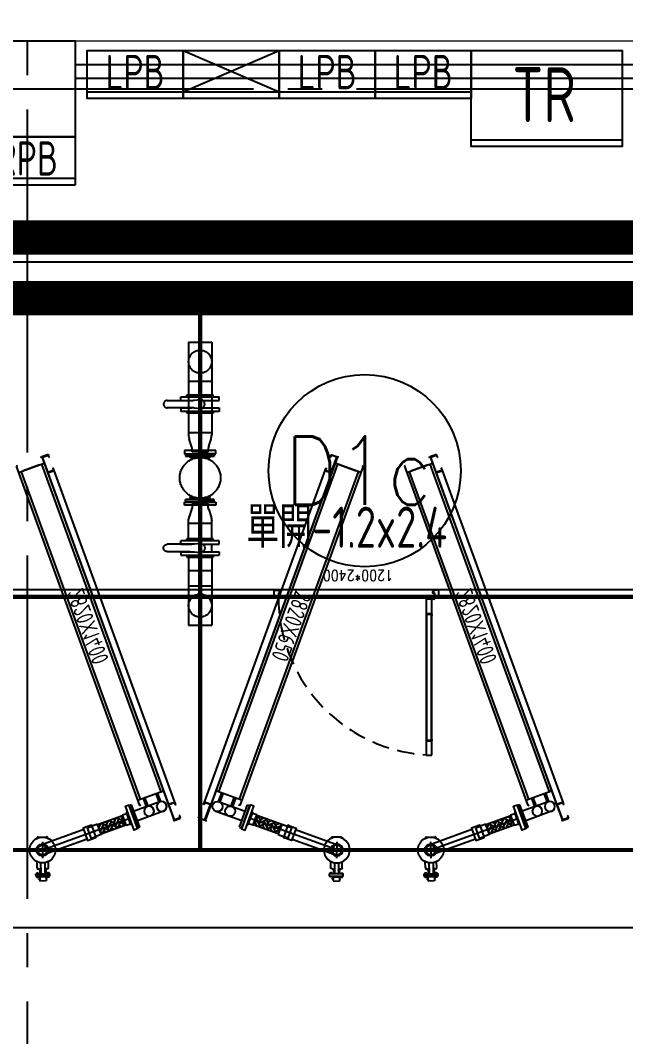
# Model space of a CAD drawing. Extents: x -18489 to 195597, y -1599 to 112111.
# Drawn here: x 6835 to 7276, y 8309 to 9050 of the extents above; entities that cross this region are included whole.
import ezdxf
from ezdxf.enums import TextEntityAlignment as Align

# ---------------------------------------------------------------- set-up
doc = ezdxf.new("R2010")
doc.units = 0
doc.header["$LTSCALE"] = 100
for name, pattern in [('188K-SM-03-F10-ARCH-PA-Y2257103$0$AP5A-SM-03-F20-ARCH-PA-Y2230801+Y2230803$0$ALL-PA-TXT-Y2221201$0$DASHED', [19.05, 12.7, -6.35]), ('188K-SM-07-F10-MECH-CR PIPE-Y2257103$0$XFM1Q20-200k$0$CENTER', [2, 1.25, -0.25, 0.25, -0.25]), ('X-S-FAB-L10$0$COL-CEN-LIN', [3.25, 2.5, -0.25, 0.25, -0.25])]:
    doc.linetypes.add(name, pattern=pattern)
for name, color, linetype in [('188K-SM-03-F10-ARCH-PA-Y2257103$0$K-0-Door-TXT', 53, 'Continuous'), ('188K-SM-03-F10-ARCH-PA-Y2257103$0$K-AREA', 53, 'Continuous'), ('188K-SM-03-F10-ARCH-PA-Y2257103$0$K-Door', 53, 'Continuous'), ('188K-SM-03-F10-ARCH-PA-Y2257103$0$K-P1S-4.2-單抗', 53, 'Continuous'), ('188K-SM-03-F10-ARCH-PA-Y2257103$0$K-TXT', 53, 'Continuous'), ('188K-SM-03-F10-ARCH-PA-Y2257103$0$K-岩棉 2hr 7.5-非抗', 53, 'Continuous'), ('188K-SM-03-F10-ELEC-EQ-Y2257103$0$X-F-L30-E-PPB-EQ-200K$0$E-LAY-EQPM', 150, 'Continuous'), ('188K-SM-03-F10-ELEC-EQ-Y2257103$0$X-F-L30-E-PPB-EQ-200K$0$E-LAY-TXT', 3, 'Continuous'), ('188K-SM-03-F10-ELEC-EQ-Y2257103$0$X-F-L30-E-PPB-EQ-200K$0$E-XTR-PNL', 150, 'Continuous'), ('188K-SM-07-F10-MECH-CR PIPE-Y2257103$0$00_AC_CHS_12℃', 4, 'Continuous'), ('188K-SM-07-F10-MECH-CR PIPE-Y2257103$0$00_AC_CHS_20℃', 3, 'Continuous'), ('188K-SM-07-F10-MECH-CR PIPE-Y2257103$0$00_DCC', 7, 'Continuous'), ('188K-SM-07-F10-MECH-CR PIPE-Y2257103$0$00_閥站分組', 1, 'Continuous'), ('X-S-FAB-L10$0$0-DIM-TXT', 8, 'Continuous'), ('X-S-FAB-L10$0$A-WALL-IN', 8, 'Continuous'), ('X-S-FAB-L10$0$BLOCK', 8, 'Continuous'), ('X-S-FAB-L10$0$CCL', 8, 'X-S-FAB-L10$0$COL-CEN-LIN'), ('X-S-FAB-L10$0$COL-S', 8, 'Continuous')]:
    doc.layers.add(name, color=color, linetype=linetype)
doc.styles.add('188K-SM-03-F10-ARCH-PA-Y2257103$0$AA-TXT', font='isocp.shx', dxfattribs={"width": 0.8, "bigfont": 'chineset.shx'})
doc.styles.add('188K-SM-03-F10-ARCH-PA-Y2257103$0$AP5A-SM-03-F20-ARCH-PA-Y2230801+Y2230803$0$ALL-PA-TXT-Y2221201$0$Standard', font='txt.shx', dxfattribs={"bigfont": 'chineset.shx'})
doc.styles.add('188K-SM-03-F10-ARCH-PA-Y2257103$0$Standard', font='txt.shx', dxfattribs={"bigfont": 'chineset.shx'})
doc.styles.add('188K-SM-03-F10-ELEC-EQ-Y2257103$0$X-F-L30-E-PPB-EQ-200K$0$aa-txt', font='isocp.shx', dxfattribs={"width": 0.8, "bigfont": 'china.shx'})
doc.styles.add('188K-SM-07-F10-MECH-CR PIPE-Y2257103$0$XFM1Q20-200k$0$aa-txt', font='isocp.shx', dxfattribs={"bigfont": 'chineset.shx'})
doc.styles.add('X-S-FAB-L10$0$CHINA', font='simplex.shx', dxfattribs={"width": 0.75, "bigfont": 'chineset.shx'})
doc.styles.add('X-S-FAB-L10$0$Standard', font='', dxfattribs={"width": 0.8})
doc.styles.add('X-S-FAB-L10$0$TG_NOTE_TEXT', font='simplex.shx', dxfattribs={"width": 0.75, "bigfont": 'chineset.shx'})
doc.styles.get('X-S-FAB-L10$0$Standard').set_extended_font_data('Microsoft JhengHei')

# ---------------------------------------------------------------- blocks, each defined once
blk = doc.blocks.new('X-S-FAB-L10$0$FAB2-L05')
at = {"layer": 'X-S-FAB-L10$0$CCL'}
for p, q in [((-19320, 11005), (-19320, 0)), ((-26880, 9720), (1210, 9720))]:
    blk.add_line(p, q, dxfattribs=at)
at = {"layer": 'X-S-FAB-L10$0$COL-S'}
blk.add_lwpolyline([(-19355, 9755), (-19285, 9755), (-19285, 9685), (-19355, 9685)], close=True, dxfattribs=at)
blk = doc.blocks.new('X-S-FAB-L10')
at = {"layer": 'X-S-FAB-L10$0$A-WALL-IN', "lineweight": 0}
blk.add_line((6875, 9035), (7495, 9035), dxfattribs=at)
at = {"layer": 'X-S-FAB-L10$0$COL-S'}
for p, q in [((6805, 9035), (6875, 9035)), ((6875, 9035), (6875, 8965)), ((6875, 8965), (6805, 8965))]:
    blk.add_line(p, q, dxfattribs=at)
at = {"layer": 'X-S-FAB-L10$0$BLOCK'}
blk.add_blockref('X-S-FAB-L10$0$FAB2-L05', (26160, -720), dxfattribs=at)
at = {"style": 'X-S-FAB-L10$0$TG_NOTE_TEXT', "width": 0.5, "flags": 1}
for p in [(7463.301, 9020), (18268.251, 8649), (11197.77, 4800.167), (16485.801, 4800.167), (25420.27, 2635), (13360, 320.001, 0), (7463.301, -33.333)]:
    blk.add_attdef('WH', text='', height=20, dxfattribs=at).set_placement(p, align=Align.BOTTOM_LEFT)
at = {"width": 0.5}
for style, p in [('X-S-FAB-L10$0$TG_NOTE_TEXT', (7585, 9020)), ('X-S-FAB-L10$0$TG_NOTE_TEXT', (18389.95, 8649)), ('X-S-FAB-L10$0$TG_NOTE_TEXT', (11117.5, 4813.5)), ('X-S-FAB-L10$0$TG_NOTE_TEXT', (16607.5, 4813.5)), ('X-S-FAB-L10$0$TG_NOTE_TEXT', (25350, 2635)), ('X-S-FAB-L10$0$Standard', (13129.375, 325.001, 0)), ('X-S-FAB-L10$0$TG_NOTE_TEXT', (7585, -20))]:
    blk.add_attdef('DESC', text='', height=10, dxfattribs=dict(at, style=style)).set_placement(p, align=Align.BOTTOM_LEFT)
for tag, style, p in [('TYPE', 'X-S-FAB-L10$0$TG_NOTE_TEXT', (7619.286, 9020)), ('NO', 'X-S-FAB-L10$0$TG_NOTE_TEXT', (7650.095, 9020)), ('TYPE', 'X-S-FAB-L10$0$TG_NOTE_TEXT', (18424.236, 8649)), ('NO', 'X-S-FAB-L10$0$TG_NOTE_TEXT', (18455.045, 8649)), ('NO', 'X-S-FAB-L10$0$TG_NOTE_TEXT', (11088.595, 4813.5)), ('TYPE', 'X-S-FAB-L10$0$TG_NOTE_TEXT', (11151.786, 4813.5)), ('TYPE', 'X-S-FAB-L10$0$TG_NOTE_TEXT', (16641.786, 4813.5)), ('NO', 'X-S-FAB-L10$0$TG_NOTE_TEXT', (16672.595, 4813.5)), ('NO', 'X-S-FAB-L10$0$TG_NOTE_TEXT', (25313, 2635)), ('TYPE', 'X-S-FAB-L10$0$TG_NOTE_TEXT', (25350, 2635)), ('NO', 'X-S-FAB-L10$0$Standard', (13100, 320.001, 0)), ('TYPE', 'X-S-FAB-L10$0$Standard', (13129.375, 320.001, 0)), ('TYPE', 'X-S-FAB-L10$0$TG_NOTE_TEXT', (7619.286, -20)), ('NO', 'X-S-FAB-L10$0$TG_NOTE_TEXT', (7650.095, -20))]:
    blk.add_attdef(tag, text='', height=10, dxfattribs=dict(at, style=style)).set_placement(p, align=Align.BOTTOM_RIGHT)
at = {"style": 'X-S-FAB-L10$0$TG_NOTE_TEXT', "width": 0.5, "flags": 1}
for rotation, p in [(180, (43, 7480)), (180, (943, 7480)), (90, (24310, 3717.77)), (270, (17080, 1711.699))]:
    blk.add_attdef('WH', text='', height=20, rotation=rotation, dxfattribs=at).set_placement(p, align=Align.BOTTOM_LEFT)
at = {"width": 0.5}
for rotation, style, p in [(180, 'X-S-FAB-L10$0$Standard', (317.625, 7480)), (180, 'X-S-FAB-L10$0$Standard', (1217.625, 7480)), (90, 'X-S-FAB-L10$0$TG_NOTE_TEXT', (24310, 3647.5)), (270, 'X-S-FAB-L10$0$TG_NOTE_TEXT', (17080, 1605))]:
    blk.add_attdef('DESC', text='', height=10, rotation=rotation, dxfattribs=dict(at, style=style)).set_placement(p, align=Align.BOTTOM_LEFT)
for tag, rotation, style, p in [('TYPE', 180, 'X-S-FAB-L10$0$Standard', (317.625, 7480)), ('NO', 180, 'X-S-FAB-L10$0$Standard', (347, 7480)), ('TYPE', 180, 'X-S-FAB-L10$0$Standard', (1217.625, 7480)), ('NO', 180, 'X-S-FAB-L10$0$Standard', (1247, 7480)), ('TYPE', 90, 'X-S-FAB-L10$0$TG_NOTE_TEXT', (24310, 3647.5)), ('NO', 90, 'X-S-FAB-L10$0$TG_NOTE_TEXT', (24310, 3610.5)), ('TYPE', 270, 'X-S-FAB-L10$0$TG_NOTE_TEXT', (17080, 1605)), ('NO', 270, 'X-S-FAB-L10$0$TG_NOTE_TEXT', (17080, 1573))]:
    blk.add_attdef(tag, text='', height=10, rotation=rotation, dxfattribs=dict(at, style=style)).set_placement(p, align=Align.BOTTOM_RIGHT)
at = {"layer": 'X-S-FAB-L10$0$0-DIM-TXT', "style": 'X-S-FAB-L10$0$CHINA', "width": 0.75}
for p in [(667.414, 7855.1, -2689.4), (22627.353, 6728.814), (25644.722, 6728.814), (24778.787, 5569.051), (1118.252, 4980), (417.801, 4594.623), (23874.84, 4355), (22927.43, 4330.122), (23749.869, 3901.367), (417.801, 3765.236), (1118.252, 3730), (417.801, 3115.79), (536.882, 2227.832), (16908.994, 1782.652), (888.445, 880.466), (16977.43, 750), (18878.841, 750), (25641.221, 553.233), (21364.03, 526.894)]:
    blk.add_attdef('HIG', text='', height=80, dxfattribs=at).set_placement(p, align=Align.MIDDLE_LEFT)
blk = doc.blocks.new('188K-SM-03-F10-ELEC-EQ-Y2257103')
at = {"layer": '188K-SM-03-F10-ELEC-EQ-Y2257103$0$X-F-L30-E-PPB-EQ-200K$0$E-LAY-EQPM'}
for p, q in [((6953.72, 9028), (7023.72, 8998)), ((6953.72, 8998), (7023.72, 9028)), ((6883.72, 8998), (7163.72, 8998)), ((6805, 8935), (6875, 8935))]:
    blk.add_line(p, q, dxfattribs=at)
for points in [[(6953.72, 8993), (6883.72, 8993), (6883.72, 9028), (6953.72, 9028)], [(7023.72, 8993), (6953.72, 8993), (6953.72, 9028), (7023.72, 9028)], [(7093.72, 8993), (7023.72, 8993), (7023.72, 9028), (7093.72, 9028)], [(7163.72, 8993), (7093.72, 8993), (7093.72, 9028), (7163.72, 9028)], [(6875, 8930), (6805, 8930), (6805, 8965), (6875, 8965)]]:
    blk.add_lwpolyline(points, close=True, dxfattribs=at)
at = {"layer": '188K-SM-03-F10-ELEC-EQ-Y2257103$0$X-F-L30-E-PPB-EQ-200K$0$E-XTR-PNL'}
blk.add_line((7163.72, 8963), (7273.72, 8963), dxfattribs=at)
blk.add_lwpolyline([(7163.72, 9028), (7273.72, 9028), (7273.72, 8958), (7163.72, 8958)], close=True, dxfattribs=at)
at = {"layer": '188K-SM-03-F10-ELEC-EQ-Y2257103$0$X-F-L30-E-PPB-EQ-200K$0$E-LAY-TXT', "style": '188K-SM-03-F10-ELEC-EQ-Y2257103$0$X-F-L30-E-PPB-EQ-200K$0$aa-txt', "width": 0.8}
for s, p in [('LPB', (6918.72, 9012.33)), ('LPB', (7058.72, 9012.33)), ('LPB', (7128.72, 9012.33)), ('RPB', (6840, 8949.33))]:
    blk.add_text(s, height=25, dxfattribs=at).set_placement(p, align=Align.MIDDLE_CENTER)
at = {"layer": '188K-SM-03-F10-ELEC-EQ-Y2257103$0$X-F-L30-E-PPB-EQ-200K$0$E-XTR-PNL', "style": '188K-SM-03-F10-ELEC-EQ-Y2257103$0$X-F-L30-E-PPB-EQ-200K$0$aa-txt', "width": 0.8}
blk.add_text('TR', height=40, dxfattribs=at).set_placement((7216.78, 8995.92), align=Align.MIDDLE_CENTER)
blk = doc.blocks.new('188K-SM-07-F10-MECH-CR PIPE-Y2257103$0$XFM1P20-200k$0$005')
at = {"layer": '188K-SM-07-F10-MECH-CR PIPE-Y2257103$0$00_DCC'}
h = blk.add_hatch(dxfattribs=at)
h.set_pattern_fill('AR-HBONE', color=60, scale=0.430893, angle=360, style=0)
h.set_pattern_definition([(135, (-2258.2576, -4619.8331), (-8e-16, 2.4374981), [5.1707143, -1.7235714]), (45, (-2259.4764, -4618.6144), (-8e-16, 2.4374981), [5.1707143, -1.7235714])])
h.paths.add_polyline_path([(21.88125, -3.01625), (21.88125, 3.01625), (5.88125, 3.01625), (5.88125, -3.01625)])
edge = h.paths.add_edge_path(flags=17)
edge.add_line((21.88125, 3.01625), (21.88125, -3.01625))
at = {"layer": '188K-SM-07-F10-MECH-CR PIPE-Y2257103$0$00_DCC', "color": 60}
for p, q in [((5.88125, 3.31625), (3, 3.31625)), ((5.88125, 3.31625), (5.88125, -3.31625)), ((21.88125, 3.01625), (5.88125, 3.01625)), ((5.88125, 3.01625), (5.88125, -3.01625)), ((21.88125, 3.31625), (24.7625, 3.31625)), ((21.88125, 3.31625), (21.88125, -3.31625)), ((21.88125, 3.01625), (21.88125, -3.01625)), ((21.88125, -3.01625), (21.88125, 3.01625)), ((28.2625, 3.31625), (24.7625, 3.31625)), ((28.2625, 3.31625), (28.2625, -3.31625)), ((5.88125, -3.31625), (3, -3.31625)), ((21.88125, -3.01625), (5.88125, -3.01625)), ((21.88125, -3.31625), (28.2625, -3.31625)), ((28.2625, -3.31625), (25.38125, -3.31625))]:
    blk.add_line(p, q, dxfattribs=at)
for points in [[(0, -7.6), (0, 7.6), (2.38125, 7.6), (2.38125, -7.6), (0, -7.6)], [(2.38125, 3.8975), (3, 3.8975), (3, -3.8975), (2.38125, -3.8975)]]:
    blk.add_lwpolyline(points, dxfattribs=at)
blk = doc.blocks.new('188K-SM-07-F10-MECH-CR PIPE-Y2257103$0$DCC_配管')
at = {"layer": '188K-SM-07-F10-MECH-CR PIPE-Y2257103$0$00_DCC', "color": 60}
for p, q in [((-64.6, 32.32, 0), (-64.61, 32.32, 0)), ((-63.2, 32.48, 0), (-58.33, 28.64, 0)), ((-71.24, 26.73, 0), (-62.06, 19.48, 0)), ((-63.02, 27.7, 0), (-70.28, 18.51, 0)), ((-66.65, 23.11, 0), (-3.17, 1.1)), ((-33.99, 15.66), (-65.45, 26.55, 0)), ((-58.16, 27.23, 0), (-58.16, 27.23, 0)), ((-73.6, 16.72, 0), (-78, 11.14, 0)), ((-77.84, 15.55, 0), (-75.14, 18.98, 0)), ((-71.25, 14.87, 0), (-75.63, 9.32, 0)), ((-36.38, 8.77), (-67.65, 19.59, 0)), ((-80.7, 9.11, 0), (-82.52, 6.8, 0)), ((-82.43, 11.23, 0), (-81.37, 12.58, 0)), ((-74.54, 5, 0), (-82.43, 11.23, 0)), ((-82.36, 10.51, 0), (-82.1, 10.83, 0)), ((-81.66, 9.81, 0), (-82.32, 10.34, 0)), ((-82.19, 8.1, 0), (-81.89, 8.5, 0)), ((-81.76, 7.76, 0), (-82.19, 8.1, 0)), ((-82.14, 10.34, 0), (-81.89, 10.66, 0)), ((-81.45, 8.15, 0), (-81.89, 8.5, 0)), ((-81.7, 9.99, 0), (-81.45, 10.31, 0)), ((-81.48, 9.82, 0), (-81.23, 10.13, 0)), ((-81.37, 12.58, 0), (-73.47, 6.34, 0)), ((-80.65, 12.67, 0), (-80.9, 12.35, 0)), ((-77, 6.19, 0), (-80.7, 9.11, 0)), ((-80.43, 12.5, 0), (-80.68, 12.18, 0)), ((-79.81, 12.15, 0), (-80.47, 12.67, 0)), ((-79.99, 12.15, 0), (-80.24, 11.83, 0)), ((-79.77, 11.98, 0), (-80.02, 11.66, 0)), ((-79.35, 8.8, 0), (-79.72, 8.34, 0)), ((-76.96, 13.5, 0), (-79.06, 10.84, 0)), ((-77.61, 7.43, 0), (-77.98, 6.96, 0)), ((-77.68, 14.15, 0), (-77.2, 13.77, 0)), ((-73.6, 10.85, 0), (-75.7, 8.18, 0)), ((-74.43, 7.76, 0), (-74.68, 7.44, 0)), ((-74.21, 7.58, 0), (-74.46, 7.26, 0)), ((-74.25, 7.76, 0), (-73.59, 7.24, 0)), ((-72.8, 10.3, 0), (-73.28, 10.68, 0)), ((-71.4, 10.47, 0), (-68.69, 13.89, 0)), ((-78.82, 3.89, 0), (-82.52, 6.8, 0)), ((-77, 6.19, 0), (-78.82, 3.89, 0)), ((-78.07, 4.85, 0), (-77.63, 4.5, 0)), ((-77.76, 5.24, 0), (-77.32, 4.89, 0)), ((-77.63, 4.5, 0), (-77.32, 4.89, 0)), ((-76.13, 5.6, 0), (-75.88, 5.92, 0)), ((-76.09, 5.42, 0), (-75.43, 4.9, 0)), ((-75.91, 5.42, 0), (-75.66, 5.74, 0)), ((-75.47, 5.08, 0), (-75.22, 5.4, 0)), ((-75.25, 4.9, 0), (-75, 5.22, 0)), ((-74.54, 5, 0), (-73.47, 6.34, 0)), ((-73.77, 7.24, 0), (-74.02, 6.92, 0)), ((-73.55, 7.06, 0), (-73.8, 6.74, 0)), ((1.2, 3.45), (-1.2, -3.45))]:
    blk.add_line(p, q, dxfattribs=at)
at = {"layer": '188K-SM-07-F10-MECH-CR PIPE-Y2257103$0$00_DCC', "color": 60, "elevation": 0}
for points in [[(-27.62, 14.58), (-33.64, 16.67), (-36.73, 7.76), (-30.71, 5.67)], [(-28.33, 14.83), (-27.62, 14.58), (-30.71, 5.67), (-31.42, 5.91)]]:
    blk.add_lwpolyline(points, dxfattribs=at)
at = {"layer": '188K-SM-07-F10-MECH-CR PIPE-Y2257103$0$00_DCC', "color": 60}
for centre, radius in [((-66.65, 23.1, 0), 9.44), ((-66.65, 23.11, 0), 4.44), ((-66.65, 23.11, 0), 3.65)]:
    blk.add_circle(centre, radius, dxfattribs=at)
for centre, radius, start, end in [((-63.82, 31.7, 0), 1, 51.70966, 141.70966), ((-65.31, 24.87, 0), 2.22, 232.78899, 50.63033), ((-58.95, 27.85, 0), 1, 321.70966, 51.70966), ((-77.06, 14.93, 0), 1, 141.70966, 231.70966), ((-82.23, 10.45, 0), 0.143, 154.39004, 309.02928), ((-82.23, 10.89, 0), 0.143, 334.39004, 51.70966), ((-81.73, 10.39, 0), 0.406, 188.10684, 275.31248), ((-82.01, 10.72, 0), 0.143, 334.39004, 129.02928), ((-81.85, 10.25, 0), 0.406, 8.10684, 95.31248), ((-81.57, 9.93, 0), 0.143, 154.39004, 309.02928), ((-81.36, 10.2, 0), 0.143, 334.39004, 129.02928), ((-81.14, 10.02, 0), 0.143, 51.70966, 129.02928), ((-80.99, 12.46, 0), 0.143, 231.70966, 309.02928), ((-80.77, 12.29, 0), 0.143, 154.39004, 309.02928), ((-80.28, 12.23, 0), 0.406, 188.10684, 275.31248), ((-80.56, 12.56, 0), 0.143, 334.39004, 129.02928), ((-80.39, 12.09, 0), 0.406, 8.10684, 95.31248), ((-80.11, 11.77, 0), 0.143, 154.39004, 309.02928), ((-79.89, 11.59, 0), 0.143, 154.39004, 231.70966), ((-79.9, 12.04, 0), 0.143, 334.39004, 129.02928), ((-78.76, 11.79, 0), 1, 231.70966, 321.70966), ((-77.82, 12.98, 0), 1, 321.70966, 51.70966), ((-74.84, 8.7, 0), 1, 141.70966, 231.70966), ((-74.77, 7.55, 0), 0.143, 231.70966, 309.02928), ((-73.9, 9.89, 0), 1, 51.70966, 141.70966), ((-74.55, 7.38, 0), 0.143, 154.39004, 309.02928), ((-74.34, 7.65, 0), 0.143, 334.39004, 129.02928), ((-74.17, 7.18, 0), 0.406, 8.10684, 95.31248), ((-72.18, 11.09, 0), 1, 231.70966, 321.70966), ((-76, 5.54, 0), 0.143, 154.39004, 309.02928), ((-76.01, 5.98, 0), 0.143, 334.39004, 51.70966), ((-75.51, 5.48, 0), 0.406, 188.10684, 275.31248), ((-75.79, 5.8, 0), 0.143, 334.39004, 129.02928), ((-75.62, 5.34, 0), 0.406, 8.10684, 95.31248), ((-75.35, 5.01, 0), 0.143, 154.39004, 309.02928), ((-75.13, 5.28, 0), 0.143, 334.39004, 129.02928), ((-74.91, 5.11, 0), 0.143, 51.70966, 129.02928), ((-74.06, 7.32, 0), 0.406, 188.10684, 275.31248), ((-73.89, 6.86, 0), 0.143, 154.39004, 309.02928), ((-73.67, 6.68, 0), 0.143, 154.39004, 231.70966), ((-73.68, 7.12, 0), 0.143, 334.39004, 129.02928)]:
    blk.add_arc(centre, radius, start, end, dxfattribs=at)
at = {"layer": '188K-SM-07-F10-MECH-CR PIPE-Y2257103$0$00_DCC', "color": 60, "xscale": 1.210111893907765, "yscale": 1.210111893907765, "zscale": 1.210111893907765, "rotation": 160.8548292855056}
blk.add_blockref('188K-SM-07-F10-MECH-CR PIPE-Y2257103$0$XFM1P20-200k$0$005', (0, 0), dxfattribs=at)
blk = doc.blocks.new('188K-SM-07-F10-MECH-CR PIPE-Y2257103$0$DCC-2_2.82x1.4')
at = {"layer": '188K-SM-07-F10-MECH-CR PIPE-Y2257103$0$00_DCC', "color": 4}
for p, q in [((278.05, 32.11), (260.55, 32.11)), ((260.55, 30.31), (260.55, 32.11)), ((278.05, 30.31), (260.55, 30.31)), ((265.65, 10.21), (265.65, 30.31)), ((272.95, 10.21), (272.95, 30.31)), ((278.05, 30.31), (278.05, 32.11)), ((0, 25.01), (263, 25.11)), ((0, 24.01), (0, 25.01)), ((5, 25.01), (5, 5.01)), ((5, 25.01), (5, 5.01)), ((5, 23.01), (259, 23.11)), ((259, 25.11), (259, 5.11)), ((263, 25.11), (263, 24.11)), ((5, 8.61), (5, 21.41)), ((265.65, 20.61), (259, 20.61)), ((265.65, 19.41), (259, 19.41)), ((265.65, 10.81), (259, 10.81)), ((265.65, 9.61), (259, 9.61)), ((0, 6.01), (0, 5.01)), ((5, 7.01), (259, 7.11))]:
    blk.add_line(p, q, dxfattribs=at)
at = {"layer": '188K-SM-07-F10-MECH-CR PIPE-Y2257103$0$00_DCC', "color": 24}
for p, q in [((0, 5.01), (282, 5.11)), ((282, 5.11), (282, 6.11))]:
    blk.add_line(p, q, dxfattribs=at)
at = {"layer": '188K-SM-07-F10-MECH-CR PIPE-Y2257103$0$00_DCC'}
for p, q in [((0, 0), (0, 5)), ((0, 5), (12.5, 5)), ((2, 0), (0, 0)), ((12.18, 4.68), (0.32, 4.68)), ((0.32, 4.68), (0.32, 0.32)), ((0.32, 0.32), (2, 0.32)), ((2, 0.32), (2, 0)), ((10.5, 0), (10.5, 0.32)), ((10.5, 0.32), (12.18, 0.32)), ((12.5, 0), (10.5, 0)), ((12.18, 0.32), (12.18, 4.68)), ((12.5, 5), (12.5, 0)), ((12.5, -0.05), (12.5, 4.95)), ((269.5, 5.11), (269.5, 0.11)), ((269.5, 0.11), (269.5, 5.11)), ((269.5, 5.11), (282, 5.11)), ((271.5, 0.11), (269.5, 0.11)), ((281.68, 4.79), (269.82, 4.79)), ((269.82, 4.79), (269.82, 0.43)), ((269.82, 0.43), (271.5, 0.43)), ((271.5, 0.43), (271.5, 0.11)), ((280, 0.11), (280, 0.43)), ((280, 0.43), (281.68, 0.43)), ((282, 0.11), (280, 0.11)), ((281.68, 0.43), (281.68, 4.79)), ((282, 5.11), (282, 0.11))]:
    blk.add_line(p, q, dxfattribs=at)
at = {"layer": '188K-SM-07-F10-MECH-CR PIPE-Y2257103$0$00_DCC', "color": 3}
for p, q in [((12.5, 4.95), (269.5, 5.11)), ((269.5, 0.11), (12.5, -0.05))]:
    blk.add_line(p, q, dxfattribs=at)
at = {"layer": '188K-SM-07-F10-MECH-CR PIPE-Y2257103$0$00_DCC'}
blk.add_lwpolyline([(2, -0.16), (2, 0)], dxfattribs=at)
at = {"layer": '188K-SM-07-F10-MECH-CR PIPE-Y2257103$0$00_DCC', "color": 4}
for centre in [(269.3, 20.01), (269.3, 10.21)]:
    blk.add_circle(centre, 3.65, dxfattribs=at)
at = {"layer": '188K-SM-07-F10-MECH-CR PIPE-Y2257103$0$00_DCC', "xscale": -1, "rotation": 70.85482928510031}
blk.add_blockref('188K-SM-07-F10-MECH-CR PIPE-Y2257103$0$DCC_配管', (269.3, 32.11), dxfattribs=at)
at = {"layer": '188K-SM-07-F10-MECH-CR PIPE-Y2257103$0$00_DCC', "color": 4, "style": '188K-SM-07-F10-MECH-CR PIPE-Y2257103$0$XFM1Q20-200k$0$aa-txt', "width": 0.8}
blk.add_text('2820X1400', height=12.5, rotation=360, dxfattribs=at).set_placement((127.55, 15.83), align=Align.MIDDLE)
blk = doc.blocks.new('188K-SM-07-F10-MECH-CR PIPE-Y2257103$0$DCC-3_2.82x0.65')
at = {"layer": '188K-SM-07-F10-MECH-CR PIPE-Y2257103$0$00_DCC'}
for p, q in [((-0.68, -1.88), (0, 0)), ((0, 0), (4.7, -1.71)), ((-0.38, -1.99), (-0.68, -1.88)), ((0.19, -0.41), (-0.38, -1.99)), ((4.29, -1.9), (0.19, -0.41)), ((0.23, -13.05), (4.29, -1.9)), ((4.7, -1.71), (0.42, -13.46)), ((-4.32, -11.73), (0.37, -13.44)), ((-4.28, -11.75), (-3.59, -9.87)), ((0.42, -13.46), (-4.28, -11.75)), ((-3.29, -9.98), (-3.87, -11.55)), ((-3.87, -11.55), (0.23, -13.05)), ((-3.59, -9.87), (-3.29, -9.98)), ((-92.85, -255.13), (-92.17, -253.25)), ((-92.55, -255.24), (-92.85, -255.13)), ((-91.98, -253.66), (-92.55, -255.24)), ((-87.47, -254.96), (-92.17, -253.25)), ((-92.17, -253.25), (-87.47, -254.96)), ((-87.88, -255.15), (-91.98, -253.66)), ((-91.94, -266.3), (-87.88, -255.15)), ((-87.47, -254.96), (-91.75, -266.71)), ((-96.44, -265), (-95.76, -263.12)), ((-91.75, -266.71), (-96.44, -265)), ((-95.46, -263.23), (-96.03, -264.8)), ((-96.03, -264.8), (-91.94, -266.3)), ((-95.76, -263.12), (-95.46, -263.23))]:
    blk.add_line(p, q, dxfattribs=at)
at = {"layer": '188K-SM-07-F10-MECH-CR PIPE-Y2257103$0$00_DCC', "color": 24}
for p, q in [((4.71, -1.71), (-91.75, -266.71)), ((-91.75, -266.71), (-90.81, -267.05))]:
    blk.add_line(p, q, dxfattribs=at)
at = {"layer": '188K-SM-07-F10-MECH-CR PIPE-Y2257103$0$00_DCC', "color": 40}
for p, q in [((4.88, -7.1), (-81.99, -245.78)), ((21.79, -13.26), (3, -6.41)), ((21.79, -13.26), (3, -6.41)), ((5.65, -2.06), (4.71, -1.71)), ((19.91, -12.57), (-66.96, -251.26)), ((23.5, -8.56), (-66.45, -255.7)), ((6.38, -7.65), (18.4, -12.03)), ((22.56, -8.22), (23.5, -8.56)), ((-65.08, -251.94), (-83.87, -245.1)), ((-81.92, -252.88), (-79.64, -246.64)), ((-80.79, -253.3), (-78.52, -247.05)), ((-72.71, -256.24), (-70.43, -249.99)), ((-71.58, -256.65), (-69.31, -250.4)), ((-81.36, -253.09), (-62.47, -259.97)), ((-66.45, -255.7), (-67.39, -255.36)), ((-66.72, -271.62), (-60.72, -255.18)), ((-65.02, -272.24), (-59.03, -255.8)), ((-60.72, -255.18), (-59.03, -255.8)), ((-83.85, -259.95), (-64.97, -266.83)), ((-66.72, -271.62), (-65.02, -272.24))]:
    blk.add_line(p, q, dxfattribs=at)
at = {"layer": '188K-SM-07-F10-MECH-CR PIPE-Y2257103$0$00_DCC', "color": 3}
for p, q in [((-92.17, -253.25), (-4.32, -11.73)), ((0.37, -13.44), (-87.47, -254.96))]:
    blk.add_line(p, q, dxfattribs=at)
at = {"layer": '188K-SM-07-F10-MECH-CR PIPE-Y2257103$0$00_DCC'}
blk.add_lwpolyline([(-0.83, -1.82), (-0.68, -1.88)], dxfattribs=at)
at = {"layer": '188K-SM-07-F10-MECH-CR PIPE-Y2257103$0$00_DCC', "color": 40}
for centre in [(-82.61, -256.52), (-73.4, -259.87)]:
    blk.add_circle(centre, 3.65, dxfattribs=at)
at = {"layer": '188K-SM-07-F10-MECH-CR PIPE-Y2257103$0$00_DCC', "xscale": -1, "rotation": 320.8337698537623}
blk.add_blockref('188K-SM-07-F10-MECH-CR PIPE-Y2257103$0$DCC_配管', (-62.03, -264.02), dxfattribs=at)
at = {"layer": '188K-SM-07-F10-MECH-CR PIPE-Y2257103$0$00_DCC', "color": 40, "style": '188K-SM-07-F10-MECH-CR PIPE-Y2257103$0$XFM1Q20-200k$0$aa-txt', "width": 0.8}
blk.add_text('2820X650', height=12.5, rotation=249.97894, dxfattribs=at).set_placement((-28.8, -125.26), align=Align.MIDDLE)
blk = doc.blocks.new('188K-SM-07-F10-MECH-CR PIPE-Y2257103$0$XFM1Q20-200k$0$R6-4')
at = {"layer": '188K-SM-07-F10-MECH-CR PIPE-Y2257103$0$00_DCC', "color": 60}
for p, q in [((-5.72, 0), (-5.72, -1.01)), ((-5.72, 0), (5.72, 0)), ((-6.22, -4.15), (-7.91, -9.27)), ((5.72, 0), (5.72, -1.01)), ((6.22, -4.15), (7.91, -9.27)), ((-8.41, -13.97), (-8.41, -12.4)), ((8.41, -13.97), (-8.41, -13.97)), ((8.41, -13.97), (8.41, -12.4))]:
    blk.add_line(p, q, dxfattribs=at)
for centre, start, end in [((-15.72, -1.01), 341.73209, 0), ((15.72, -1.01), 180, 198.26791), ((1.59, -12.4), 161.73209, 180), ((-1.59, -12.4), 0, 18.26791)]:
    blk.add_arc(centre, 10, start, end, dxfattribs=at)
blk = doc.blocks.new('188K-SM-07-F10-MECH-CR PIPE-Y2257103$0$XFM1Q20-200k$0$BV-150V-T1')
at = {"color": 0, "linetype": 'ByBlock'}
for p, q in [((-5.24, 9.6), (-6.67, 9.6)), ((-6.67, -9.6), (-6.67, 9.6)), ((-2.7, 13.97), (-5.24, 13.97)), ((-5.24, -13.97), (-5.24, 13.97)), ((2.7, 13.97), (5.24, 13.97)), ((5.24, 13.97), (5.24, -13.97)), ((5.24, 9.6), (6.67, 9.6)), ((6.67, 9.6), (6.67, -9.6)), ((-5.24, -9.6), (-6.67, -9.6)), ((-2.7, -13.97), (-5.24, -13.97)), ((2.7, -8.41), (-2.7, -8.41)), ((2.7, -13.97), (5.24, -13.97)), ((5.24, -9.6), (6.67, -9.6))]:
    blk.add_line(p, q, dxfattribs=at)
blk.add_lwpolyline([(-2.67, 7.5), (-2.67, 24.03, -1), (2.67, 24.03), (2.67, 7.68, 0.028765), (2.87, 4.24), (3.32, 0.29, -1.044614), (-3.34, 0), (-2.87, 4.06, 0.028765)], format="xyb", close=True, dxfattribs=at)
for points in [[(-2.7, 13.97), (-2.7, 6.15)], [(2.7, 13.97), (2.7, 6.33)], [(-2.7, -1.96), (-2.7, -13.97)], [(2.7, -1.96), (2.7, -13.97)]]:
    blk.add_lwpolyline(points, dxfattribs=at)
blk = doc.blocks.new('188K-SM-07-F10-MECH-CR PIPE-Y2257103$0$DCC-閥站(出)')
at = {"layer": '188K-SM-07-F10-MECH-CR PIPE-Y2257103$0$00_DCC', "color": 60, "linetype": '188K-SM-07-F10-MECH-CR PIPE-Y2257103$0$XFM1Q20-200k$0$CENTER'}
for p, q in [((-8.41, 206.26, 0), (-8.41, 140.24, 0)), ((-8.41, 206.26, 0), (8.41, 206.26, 0)), ((0, 0), (0, 206.26, 0)), ((8.41, 206.26, 0), (8.41, 140.24, 0)), ((-8.41, 177.68, 0), (8.41, 177.68, 0)), ((-10.79, 124.72, 0), (-0.29, 124.72, 0)), ((-10.79, 124.72, 0), (-10.79, 123.22, 0)), ((-10.79, 123.22, 0), (-0.29, 123.22, 0)), ((-10.69, 123.12, 0), (-10.79, 123.22, 0)), ((-0.29, 123.12, 0), (-10.69, 123.12, 0)), ((-7.84, 124.92, 0), (-0.29, 124.92, 0)), ((-7.84, 124.72, 0), (-7.84, 124.92, 0)), ((-7.29, 122.11, 0), (-7.29, 122.92, 0)), ((-6.69, 121.93, 0), (-0.29, 121.93, 0)), ((7.26, 124.92, 0), (-0.29, 124.92, 0)), ((10.21, 124.72, 0), (-0.29, 124.72, 0)), ((10.21, 123.22, 0), (-0.29, 123.22, 0)), ((-0.29, 123.12, 0), (10.11, 123.12, 0)), ((6.71, 121.93, 0), (-0.29, 121.93, 0)), ((6.71, 121.93, 0), (6.71, 122.92, 0)), ((7.26, 124.72, 0), (7.26, 124.92, 0)), ((10.11, 123.12, 0), (10.21, 123.22, 0)), ((10.21, 124.72, 0), (10.21, 123.22, 0)), ((-10.69, 91.52, 0), (-10.79, 91.42, 0)), ((-10.79, 91.42, 0), (-0.29, 91.42, 0)), ((-10.79, 89.92, 0), (-10.79, 91.42, 0)), ((-10.79, 89.92, 0), (-0.29, 89.92, 0)), ((-0.29, 91.52, 0), (-10.69, 91.52, 0)), ((-7.84, 89.92, 0), (-7.84, 89.72, 0)), ((-7.84, 89.72, 0), (-0.29, 89.72, 0)), ((-7.29, 93.01, 0), (-7.29, 91.72, 0)), ((6.71, 92.52, 0), (-7.29, 92.52, 0)), ((-0.29, 91.52, 0), (10.11, 91.52, 0)), ((10.21, 91.42, 0), (-0.29, 91.42, 0)), ((10.21, 89.92, 0), (-0.29, 89.92, 0)), ((7.26, 89.72, 0), (-0.29, 89.72, 0)), ((6.71, 92.52, 0), (6.71, 91.72, 0)), ((7.26, 89.92, 0), (7.26, 89.72, 0)), ((10.11, 91.52, 0), (10.21, 91.42, 0)), ((10.21, 89.92, 0), (10.21, 91.42, 0)), ((-8.41, 62.58, 0), (-8.41, 74.04, 0)), ((8.41, 62.58, 0), (8.41, 74.04, 0)), ((-8.41, 49.53, 0), (-8.41, 0, 0)), ((8.41, 49.53, 0), (8.41, 0, 0)), ((8.4, 39.53, 0), (-8.4, 39.53, 0)), ((-8.41, 28.57, 0), (8.41, 28.57, 0)), ((-8.41, 0, 0), (8.41, 0, 0))]:
    blk.add_line(p, q, dxfattribs=at)
at = {"layer": '188K-SM-07-F10-MECH-CR PIPE-Y2257103$0$00_DCC', "color": 60, "linetype": '188K-SM-07-F10-MECH-CR PIPE-Y2257103$0$XFM1Q20-200k$0$CENTER', "elevation": 0}
for points in [[(-11.43, 124.92), (11.43, 124.92), (11.43, 127.3), (-11.43, 127.3)], [(-11.43, 89.67), (11.43, 89.67), (11.43, 87.29), (-11.43, 87.29)]]:
    blk.add_lwpolyline(points, close=True, dxfattribs=at)
at = {"layer": '188K-SM-07-F10-MECH-CR PIPE-Y2257103$0$00_DCC', "color": 60, "linetype": '188K-SM-07-F10-MECH-CR PIPE-Y2257103$0$XFM1Q20-200k$0$CENTER'}
for centre, radius in [((0, 191.97, 0), 8.41), ((0, 107.32, 0), 14.88), ((0, 14.29, 0), 8.41)]:
    blk.add_circle(centre, radius, dxfattribs=at)
for centre, radius, start, end in [((-7.49, 122.92, 0), 0.2, 0, 90), ((-7.41, 120.62, 0), 1.5, 45, 85.36093), ((-7.46, 120.67, 0), 1.5, 345, 45), ((7.46, 120.67, 0), 1.5, 135, 195), ((7.41, 120.62, 0), 1.5, 94.63907, 135), ((6.91, 122.92, 0), 0.2, 90, 180), ((-7.49, 91.72, 0), 0.2, 270, 0), ((-8.4, 94.02, 0), 1.5, 317.6297, 21.32321), ((6.91, 91.72, 0), 0.2, 180, 270), ((8.4, 94.02, 0), 1.5, 158.67679, 222.3703)]:
    blk.add_arc(centre, radius, start, end, dxfattribs=at)
for name, p, rotation in [('188K-SM-07-F10-MECH-CR PIPE-Y2257103$0$XFM1Q20-200k$0$BV-150V-T1', (0, 161.01, 0), 90), ('188K-SM-07-F10-MECH-CR PIPE-Y2257103$0$XFM1Q20-200k$0$R6-4', (0, 126.3, 0), 180)]:
    blk.add_blockref(name, p, dxfattribs=dict(at, rotation=rotation))
at = {"layer": '188K-SM-07-F10-MECH-CR PIPE-Y2257103$0$00_DCC', "color": 60, "linetype": '188K-SM-07-F10-MECH-CR PIPE-Y2257103$0$XFM1Q20-200k$0$CENTER', "xscale": -1}
blk.add_blockref('188K-SM-07-F10-MECH-CR PIPE-Y2257103$0$XFM1Q20-200k$0$R6-4', (0, 88.29, 0), dxfattribs=at)
at = {"layer": '188K-SM-07-F10-MECH-CR PIPE-Y2257103$0$00_DCC', "color": 60, "linetype": '188K-SM-07-F10-MECH-CR PIPE-Y2257103$0$XFM1Q20-200k$0$CENTER', "xscale": -1, "rotation": 90}
blk.add_blockref('188K-SM-07-F10-MECH-CR PIPE-Y2257103$0$XFM1Q20-200k$0$BV-150V-T1', (0, 56.2, 0), dxfattribs=at)
blk = doc.blocks.new('188K-SM-07-F10-MECH-CR PIPE-Y2257103')
at = {"layer": '188K-SM-07-F10-MECH-CR PIPE-Y2257103$0$00_AC_CHS_12℃', "ltscale": 1000, "const_width": 25}
blk.add_lwpolyline([(1851.868, 8891.806), (17554.694, 8891.806), (17554.694, 8533.781), (18869.339, 8533.781), (18869.339, 8210.953), (19145.512, 8210.953), (19145.512, 7193.101), (21593.159, 7193.101), (21593.159, 6074.065)], dxfattribs=at)
at = {"layer": '188K-SM-07-F10-MECH-CR PIPE-Y2257103$0$00_AC_CHS_20℃', "ltscale": 1000, "const_width": 25}
blk.add_lwpolyline([(1851.868, 8847.601), (17514.253, 8847.601), (17514.253, 8489.576), (18832.722, 8489.576), (18832.722, 8166.748), (19093.353, 8166.748), (19093.353, 7148.896), (21554.57, 7148.896), (21554.57, 6074.065)], dxfattribs=at)
at = {"layer": '188K-SM-07-F10-MECH-CR PIPE-Y2257103$0$00_AC_CHS_20℃', "ltscale": 1000, "const_width": 3, "elevation": 0}
for points in [[(6966.076, 8844.2), (6966.076, 8445.477)], [(6472.186, 8445.476), (7491.724, 8445.476)]]:
    blk.add_lwpolyline(points, dxfattribs=at)
at = {"layer": '188K-SM-07-F10-MECH-CR PIPE-Y2257103$0$00_閥站分組', "ltscale": 1000}
blk.add_lwpolyline([(6395.658, 8873.925), (7569.779, 8873.925), (7569.779, 8388.772), (6395.658, 8388.772)], close=True, dxfattribs=at)
at = {"layer": '188K-SM-07-F10-MECH-CR PIPE-Y2257103$0$00_DCC', "color": 4}
blk.add_blockref('188K-SM-07-F10-MECH-CR PIPE-Y2257103$0$DCC-閥站(出)', (6966.076, 8609.337, 0), dxfattribs=at)
at = {"layer": '188K-SM-07-F10-MECH-CR PIPE-Y2257103$0$00_DCC', "xscale": -1, "rotation": 110.021059431338}
for p in [(6855.42, 8733.694), (7138.403, 8733.694)]:
    blk.add_blockref('188K-SM-07-F10-MECH-CR PIPE-Y2257103$0$DCC-2_2.82x1.4', p, dxfattribs=at)
at = {"layer": '188K-SM-07-F10-MECH-CR PIPE-Y2257103$0$00_DCC'}
blk.add_blockref('188K-SM-07-F10-MECH-CR PIPE-Y2257103$0$DCC-3_2.82x0.65', (7061.402, 8733.694), dxfattribs=at)
blk = doc.blocks.new('188K-SM-03-F10-ARCH-PA-Y2257103$0$單開庫板門-1200x2400)圓型拉環鎖+輔助鎖)')
at = {"ltscale": 0.1}
for p, q in [((26008.65, -11403.59), (26004.47, -11403.59)), ((26004.47, -11403.59), (26004.47, -11414.12)), ((26008.65, -11414.12), (26008.65, -11403.59)), ((26004.47, -11414.12), (26008.65, -11414.12)), ((26004.54, -11414.05), (26004.54, -11415.33)), ((26004.54, -11415.35), (26004.62, -11415.47)), ((26008.55, -11414.02), (26004.57, -11414.02)), ((26004.64, -11414.34), (26004.64, -11414.18)), ((26004.64, -11415.25), (26004.64, -11414.51)), ((26004.67, -11414.15), (26006.53, -11414.15)), ((26005.13, -11414.37), (26004.67, -11414.37)), ((26004.67, -11414.48), (26005.13, -11414.48)), ((26004.68, -11506.01), (26004.68, -11414.48)), ((26004.68, -11414.48), (26004.74, -11414.48)), ((26004.68, -11415.45), (26004.68, -11415.29)), ((26004.74, -11414.48), (26004.74, -11506.01)), ((26005.16, -11414.45), (26005.16, -11414.41)), ((26006.53, -11414.15), (26006.56, -11414.11)), ((26006.56, -11414.11), (26006.59, -11414.15)), ((26006.59, -11414.15), (26008.45, -11414.15)), ((26007.96, -11414.41), (26007.96, -11414.45)), ((26008.45, -11414.37), (26007.99, -11414.37)), ((26007.99, -11414.48), (26008.45, -11414.48)), ((26008.38, -11506.01), (26008.38, -11414.48)), ((26008.38, -11414.48), (26008.44, -11414.48)), ((26008.44, -11414.48), (26008.44, -11506.01)), ((26008.44, -11415.29), (26008.44, -11415.45)), ((26008.48, -11414.18), (26008.48, -11414.34)), ((26008.48, -11414.51), (26008.48, -11415.25)), ((26008.49, -11415.47), (26008.58, -11415.35)), ((26008.58, -11415.33), (26008.58, -11414.05)), ((26008.65, -11506.37), (26004.47, -11506.37)), ((26004.47, -11506.37), (26004.47, -11518)), ((26004.74, -11506.01), (26004.68, -11506.01)), ((26008.44, -11506.01), (26008.38, -11506.01)), ((26008.65, -11518), (26008.65, -11506.37)), ((25999.48, -11519.65), (25999.48, -11523.21)), ((26002.45, -11519.13), (26000, -11519.13)), ((26002.87, -11518.51), (26002.61, -11518.51)), ((26002.61, -11518.51), (26002.61, -11521.02)), ((26002.61, -11521.85), (26002.61, -11519.29)), ((26002.61, -11521.02), (26002.87, -11521.02)), ((26003.42, -11521.85), (26002.61, -11521.85)), ((26002.87, -11521.02), (26002.87, -11518.51)), ((26003.26, -11522.16), (26003.26, -11521.96)), ((26003.26, -11521.96), (26003.42, -11521.96)), ((26004.05, -11522.16), (26003.26, -11522.16)), ((26008.33, -11517.48), (26003.64, -11517.48)), ((26003.64, -11517.48), (26003.64, -11517.74)), ((26003.64, -11517.74), (26008.33, -11517.74)), ((26004.12, -11521.85), (26003.88, -11521.85)), ((26003.88, -11521.96), (26004.05, -11521.96)), ((26004.05, -11521.96), (26004.05, -11522.16)), ((26004.17, -11522.4), (26004.17, -11521.91)), ((26004.47, -11518), (26008.65, -11518)), ((26008.33, -11517.74), (26008.33, -11517.48)), ((26114.78, -11522.4), (26114.78, -11521.91)), ((26114.83, -11521.85), (26115.07, -11521.85)), ((26114.91, -11521.96), (26114.91, -11522.16)), ((26115.07, -11521.96), (26114.91, -11521.96)), ((26114.91, -11522.16), (26115.7, -11522.16)), ((26115.53, -11521.85), (26116.35, -11521.85)), ((26115.7, -11521.96), (26115.53, -11521.96)), ((26115.7, -11522.16), (26115.7, -11521.96)), ((26116.35, -11521.85), (26116.35, -11519.29)), ((26116.5, -11519.13), (26118.96, -11519.13)), ((26119.48, -11519.65), (26119.48, -11523.21)), ((26000, -11523.73), (26002.4, -11523.73)), ((26002.4, -11523.73), (26004.05, -11522.65)), ((26116.55, -11523.73), (26114.9, -11522.65)), ((26118.96, -11523.73), (26116.55, -11523.73))]:
    blk.add_line(p, q, dxfattribs=at)
blk.add_lwpolyline([(26006.56, -11506.38), (26006.53, -11506.35), (26004.67, -11506.35, -0.414214), (26004.64, -11506.32), (26004.64, -11506.15, -0.414214), (26004.67, -11506.12), (26005.13, -11506.12, 0.414214), (26005.16, -11506.09), (26005.16, -11506.04, 0.414214), (26005.13, -11506.01), (26004.67, -11506.01, -0.414214), (26004.64, -11505.98), (26004.64, -11505.24, -0.414214), (26004.66, -11505.22), (26004.66, -11505.22, 0.414214), (26004.68, -11505.2), (26004.68, -11505.04, 0.72636), (26004.62, -11505.02), (26004.54, -11505.14, 0.158507), (26004.54, -11505.16), (26004.54, -11506.44, 0.414214), (26004.57, -11506.47), (26008.55, -11506.47, 0.414214), (26008.58, -11506.44), (26008.58, -11505.16, 0.158507), (26008.58, -11505.14), (26008.49, -11505.02, 0.72636), (26008.44, -11505.04), (26008.44, -11505.2, 0.414214), (26008.46, -11505.22, -0.414214), (26008.48, -11505.24), (26008.48, -11505.98, -0.414214), (26008.45, -11506.01), (26007.99, -11506.01, 0.414214), (26007.96, -11506.04), (26007.96, -11506.09, 0.414214), (26007.99, -11506.12), (26008.45, -11506.12, -0.414214), (26008.48, -11506.15), (26008.48, -11506.32, -0.414214), (26008.45, -11506.35), (26006.59, -11506.35)], format="xyb", close=True, dxfattribs=at)
for points in [[(25999.48, -11518.93), (25999.48, -11523.93)], [(26119.48, -11518.93), (26119.48, -11523.93)]]:
    blk.add_lwpolyline(points)
at = {"linetype": '188K-SM-03-F10-ARCH-PA-Y2257103$0$AP5A-SM-03-F20-ARCH-PA-Y2230801+Y2230803$0$ALL-PA-TXT-Y2221201$0$DASHED', "ltscale": 0.01}
blk.add_arc((26001.07, -11518.74), 115.28, 359.85306, 85.81349, dxfattribs=at)
at = {"ltscale": 0.1}
for centre, radius, start, end in [((26004.57, -11414.05), 0.0313, 90.00001, 180.00001), ((26004.57, -11415.33), 0.0313, 180.00001, 216.02738), ((26004.65, -11415.45), 0.0313, 216.02736, 359.99999), ((26004.67, -11414.18), 0.0313, 90.00001, 180.00001), ((26004.67, -11414.34), 0.0313, 179.99999, 269.99999), ((26004.67, -11414.51), 0.0313, 89.99998, 179.99998), ((26004.66, -11415.25), 0.0209, 180.00002, 270.00002), ((26004.66, -11415.29), 0.0209, 359.99997, 89.99997), ((26005.13, -11414.41), 0.0313, 0.00002, 90.00002), ((26005.13, -11414.45), 0.0313, 270.00001, 0.00001), ((26007.99, -11414.41), 0.0313, 89.99999, 179.99999), ((26007.99, -11414.45), 0.0313, 179.99999, 269.99999), ((26008.46, -11415.29), 0.0209, 90.00002, 180.00002), ((26008.47, -11415.45), 0.0313, 180.00001, 323.97264), ((26008.45, -11414.18), 0.0313, 359.99999, 89.99999), ((26008.45, -11414.34), 0.0313, 270.00001, 0.00001), ((26008.45, -11414.51), 0.0313, 0.00002, 90.00002), ((26008.46, -11415.25), 0.0209, 269.99998, 359.99998), ((26008.55, -11414.05), 0.0313, 359.99999, 89.99999), ((26008.55, -11415.33), 0.0313, 323.97262, 359.99999)]:
    blk.add_arc(centre, radius, start, end, dxfattribs=at)
for centre, major_axis, start_param, end_param in [((26000, -11519.65), (0.369, -0.369), 2.356194, 3.926991), ((26002.45, -11519.29), (0.111, -0.111), 7.068583, 8.63938), ((26003.42, -11521.91), (-0.0369, -0.0369), 0.785398, 3.926991), ((26003.88, -11521.91), (-0.0369, -0.0369), 3.926991, 7.068583), ((26003.86, -11522.4), (0.221, -0.221), 6.162283, 7.068583), ((26004.12, -11521.91), (0.0369, -0.0369), 7.068583, 8.63938), ((26114.83, -11521.91), (-0.0369, -0.0369), -2.356194, -0.785398), ((26115.1, -11522.4), (-0.221, -0.221), -0.785398, 0.120903), ((26115.07, -11521.91), (0.0369, -0.0369), -0.785398, 2.356194), ((26115.53, -11521.91), (0.0369, -0.0369), 2.356194, 5.497787), ((26116.5, -11519.29), (-0.111, -0.111), -2.356194, -0.785398), ((26118.96, -11519.65), (-0.369, -0.369), 2.356194, 3.926991), ((26000, -11523.21), (-0.369, -0.369), 5.497787, 7.068583), ((26118.96, -11523.21), (0.369, -0.369), -0.785398, 0.785398)]:
    blk.add_ellipse(centre, major_axis=major_axis, ratio=1, start_param=start_param, end_param=end_param, dxfattribs=at)
at = {"ltscale": 0.1, "extrusion": (0, 0, -1)}
blk.add_ellipse((26003.08, -11517.95), major_axis=(-0.516, 0.516), ratio=1, start_param=5.497787, end_param=11.780972, dxfattribs=at)
at = {"color": 8, "ltscale": 0.1, "style": '188K-SM-03-F10-ARCH-PA-Y2257103$0$AP5A-SM-03-F20-ARCH-PA-Y2230801+Y2230803$0$ALL-PA-TXT-Y2221201$0$Standard', "width": 0.85}
blk.add_text('1200*2400', height=8, dxfattribs=at).set_placement((26058.38, -11534.43), align=Align.MIDDLE_CENTER)
blk = doc.blocks.new('188K-SM-03-F10-ARCH-PA-Y2257103')
at = {"layer": '188K-SM-03-F10-ARCH-PA-Y2257103$0$K-AREA', "const_width": 3, "elevation": 0}
blk.add_lwpolyline([(1775, 8629.99), (2595, 8629.99), (2595, 8545), (2685, 8545), (2685, 8629.99), (3435, 8629.99), (3435, 8545), (3525, 8545), (3525, 8629.99), (4275, 8629.99), (4275, 8545), (4365, 8545), (4365, 8629.99), (17585, 8629.99)], dxfattribs=at)
at = {"layer": '188K-SM-03-F10-ARCH-PA-Y2257103$0$K-P1S-4.2-單抗'}
for p, q in [((7405, 8634.99, 0), (1780, 8634.99, 0)), ((7405, 8629.99, 0), (1780, 8629.99, 0))]:
    blk.add_line(p, q, dxfattribs=at)
at = {"layer": '188K-SM-03-F10-ARCH-PA-Y2257103$0$K-TXT'}
blk.add_circle((7086.01, 8721.87, 0), 70, dxfattribs=at)
at = {"layer": '188K-SM-03-F10-ARCH-PA-Y2257103$0$K-岩棉 2hr 7.5-非抗'}
for p, q in [((7390, 9017.5, 0), (6875, 9017.5, 0)), ((7390, 9007.5, 0), (6875, 9007.5, 0))]:
    blk.add_line(p, q, dxfattribs=at)
at = {"layer": '188K-SM-03-F10-ARCH-PA-Y2257103$0$K-Door', "rotation": 180}
blk.add_blockref('188K-SM-03-F10-ARCH-PA-Y2257103$0$單開庫板門-1200x2400)圓型拉環鎖+輔助鎖)', (33139.48, -2888.94), dxfattribs=at)
at = {"layer": '188K-SM-03-F10-ARCH-PA-Y2257103$0$K-0-Door-TXT', "style": '188K-SM-03-F10-ARCH-PA-Y2257103$0$AA-TXT', "width": 0.8}
blk.add_text('單開-1.2x2.4', height=30, dxfattribs=at).set_placement((7072.94, 8680.67, 0), align=Align.MIDDLE_CENTER)
at = {"layer": '188K-SM-03-F10-ARCH-PA-Y2257103$0$K-TXT', "style": '188K-SM-03-F10-ARCH-PA-Y2257103$0$Standard', "width": 0.85}
blk.add_text('D1c', height=50, dxfattribs=at).set_placement((7081.61, 8721.87, 0), align=Align.MIDDLE)

msp = doc.modelspace()

# ---------------------------------------------------------------- block references
for name in ['188K-SM-03-F10-ELEC-EQ-Y2257103', 'X-S-FAB-L10']:
    msp.add_blockref(name, (0, 0))

# ---------------------------------------------------------------- next in the draw order: block references
msp.add_blockref('188K-SM-07-F10-MECH-CR PIPE-Y2257103', (0, 0))

# ---------------------------------------------------------------- next in the draw order: block references
msp.add_blockref('188K-SM-03-F10-ARCH-PA-Y2257103', (0, 0))

doc.saveas('drawing.dxf')
